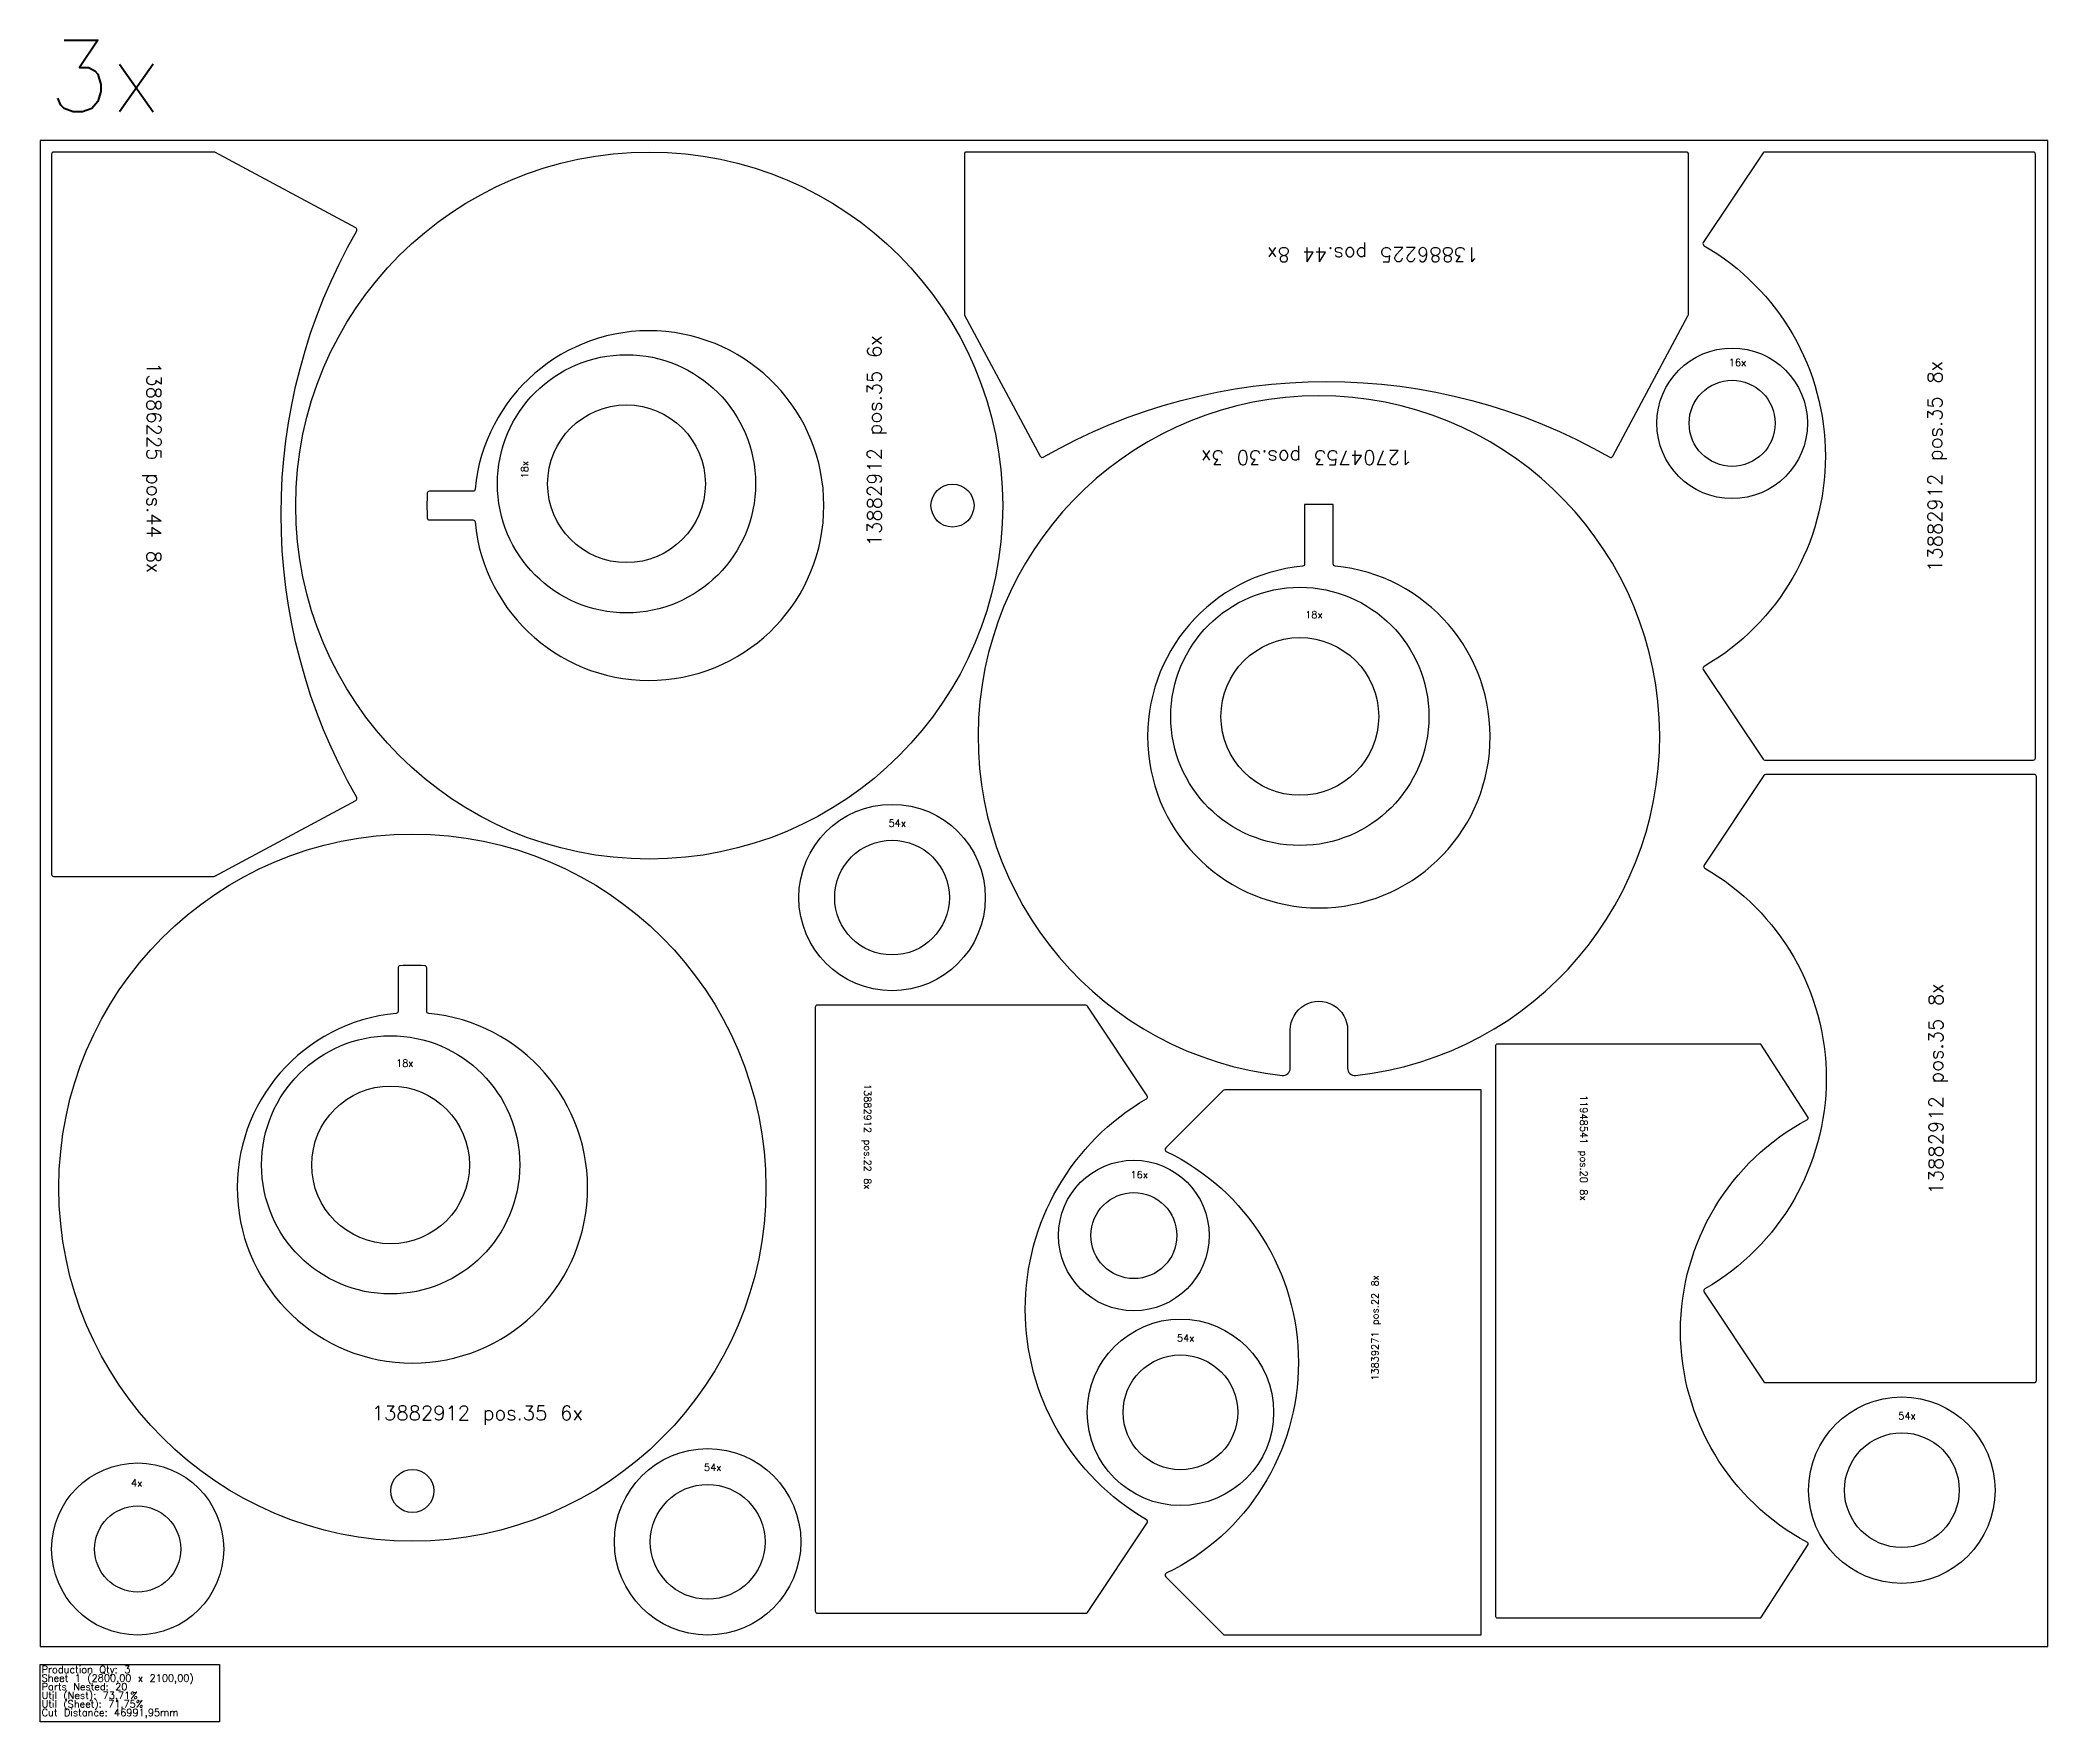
# Model space of a CAD drawing. Header units: millimetres. Extents: x 0 to 17500, y -105 to 2240.
# Drawn here: x 0 to 2800, y -105 to 2240 of the extents above; entities that cross this region are included whole.
import ezdxf

# ---------------------------------------------------------------- set-up
doc = ezdxf.new("R2010")
doc.units = ezdxf.units.MM
for name, color, linetype in [('--NestedParts--', 7, 'Continuous'), ('sheet', 24, 'Continuous'), ('Stats', 7, 'Continuous'), ('Texto', 7, 'Continuous')]:
    doc.layers.add(name, color=color, linetype=linetype)
doc.styles.get("Standard").update_dxf_attribs({"font": 'txt.shx'})

msp = doc.modelspace()

# ---------------------------------------------------------------- linework, layer by layer
at = {"layer": '--NestedParts--', "color": 7}
for points in [[(242.2, 2084), (19, 2084, 0.414214), (16, 2081), (16, 1077, 0.414214), (19, 1074), (242.2, 1074, 0.123622), (243.7, 1074.4), (440.3, 1179.7, 0.422916), (441.5, 1183.9, -0.266884), (441.5, 1974.1, 0.422916), (440.3, 1978.3), (243.7, 2083.6, 0.123622)], [(2298.9, 1857.8), (2298.9, 2081, 0.414214), (2295.9, 2084), (1291.9, 2084, 0.414214), (1288.9, 2081), (1288.9, 1857.8, 0.123622), (1289.3, 1856.3), (1394.7, 1659.7, 0.422916), (1398.8, 1658.5, -0.266884), (2189.1, 1658.5, 0.422916), (2193.2, 1659.7), (2298.6, 1856.3, 0.123622)], [(2319.5, 1362.3), (2402.8, 1237.3, 0.250765), (2405.3, 1236), (2779.7, 1236, 0.414214), (2782.7, 1239), (2782.7, 2081, 0.414214), (2779.7, 2084), (2405.3, 2084, 0.250765), (2402.8, 2082.7), (2319.5, 1957.7, 0.432921), (2320.5, 1953.4, -0.576712), (2320.5, 1366.6, 0.432921)], [(603.5, 1611), (542.9, 1611, 0.398078), (539.9, 1608.2, 0.027709), (539.9, 1573.8, 0.398078), (542.9, 1571), (603.5, 1571, -0.387157), (606.5, 1568.3, 21.431601), (606.5, 1613.7, -0.387157)], [(1732.3, 796.4, 0.446132), (1743.4, 806.3), (1743.4, 859.7, -1.000001), (1823.4, 859.7), (1823.4, 806.3, 0.446132), (1834.5, 796.4, 18.54608)], [(1803.4, 1509.6), (1803.4, 1592.7), (1763.4, 1592.7), (1763.4, 1509.6, -0.386601), (1760.7, 1506.6, 20.99585), (1806.1, 1506.6, -0.386601)], [(2320.7, 494.3), (2404.1, 369.3, 0.250765), (2406.6, 368), (2781, 368, 0.414214), (2784, 371), (2784, 1213, 0.414214), (2781, 1216), (2406.6, 1216, 0.250765), (2404.1, 1214.7), (2320.7, 1089.7, 0.432921), (2321.7, 1085.4, -0.576712), (2321.7, 498.6, 0.432921)], [(539.1, 885.8), (539.1, 946.4, 0.398078), (536.3, 949.4, 0.027709), (502, 949.4, 0.398078), (499.1, 946.4), (499.1, 885.8, -0.387157), (496.4, 882.9, 21.431601), (541.9, 882.9, -0.387157)], [(1083.9, 894.4, 0.414214), (1080.9, 891.4), (1080.9, 49.4, 0.414214), (1083.9, 46.4), (1458.3, 46.4, 0.250765), (1460.8, 47.7), (1544.1, 172.7, 0.432921), (1543.1, 176.9, -0.576712), (1543.1, 763.8, 0.432921), (1544.1, 768), (1460.8, 893, 0.250765), (1458.3, 894.4)], [(2399.8, 840.1), (2031.8, 840.1, 0.414214), (2029.8, 838.1), (2029.8, 42.1, 0.414214), (2031.8, 40.1), (2399.8, 40.1), (2465.6, 142.4, 0.438615), (2464.8, 145.2, -0.600588), (2464.8, 734.9, 0.438615), (2465.6, 737.8)], [(1569.8, 695.3, 0.51562), (1570.6, 690.4, -0.626159), (1570.6, 102.1, 0.51562), (1569.8, 97.3), (1649.9, 17.2, 0.198912), (1652, 16.3), (2009.8, 16.3), (2009.8, 776.3), (1652, 776.3, 0.198912), (1649.9, 775.4)]]:
    msp.add_lwpolyline(points, format="xyb", close=True, dxfattribs=at)
for centre, radius in [((849.4, 1591), 493), ((817.7, 1621.4), 180), ((2359.7, 1705.7), 105), ((2359.7, 1705.7), 60), ((817.7, 1621.4), 110), ((1272.4, 1591), 30), ((1756.8, 1297), 180), ((1756.8, 1297), 110), ((1188.1, 1044.4), 130), ((519.1, 639.9), 493), ((1188.1, 1044.4), 80), ((488.8, 671.6), 180), ((488.8, 671.6), 110), ((1525.3, 573.1), 105), ((1525.3, 573.1), 60), ((1590.3, 326.6), 130), ((1590.3, 326.6), 80), ((2596.4, 218), 130), ((2596.4, 218), 80), ((136, 136), 120), ((930.9, 146), 130), ((519.1, 216.9), 30), ((930.9, 146), 80), ((136, 136), 60)]:
    msp.add_circle(centre, radius, dxfattribs=at)
at = {"layer": 'sheet', "color": 7}
msp.add_lwpolyline([(0, 0), (2800, 0), (2800, 2100), (0, 2100)], close=True, dxfattribs=at)
at = {"layer": 'Stats', "color": 151}
msp.add_lwpolyline([(0, -25), (250, -25), (250, -105), (0, -105), (0, -25)], close=True, dxfattribs=at)

# ---------------------------------------------------------------- texts
at = {"insert": (11.9, 2240), "char_height": 100, "attachment_point": 1}
msp.add_mtext_dynamic_manual_height_columns('3x', width=785.523, gutter_width=1, heights=[0], dxfattribs=at)
at = {"layer": 'Stats', "color": 60}
for s, p in [('Production Qty: 3', (2, -37)), ('Sheet 1 (2800,00 x 2100,00)', (2, -49)), ('Parts Nested: 20', (2, -61)), ('Util (Nest): 73,71%', (2, -73)), ('Util (Sheet): 71,75%', (2, -85)), ('Cut Distance: 46991,95mm', (2, -97))]:
    msp.add_text(s, height=10, dxfattribs=at).set_placement(p)
at = {"layer": 'Texto', "color": 3, "attachment_point": 1}
for s, insert, char_height, width, rotation in [('13886225 pos.44 8x', (2005.9, 1931.1), 20, 464.106, 180), ('13882912 pos.35 6x', (1153.6, 1534.2), 20, 464.106, 90), ('13886225 pos.44 8x', (168.9, 1791), 20, 464.106, 270), ('13882912 pos.35 8x', (2632.6, 1498.4), 20, 464.106, 90), ('18x ', (670.8, 1628.9), 10, 20.786, 90), ('12704753 pos.30 3x', (1913.8, 1647.6), 20, 431.076, 180), ('13882912 pos.35 8x', (2633.8, 630.4), 20, 464.106, 90), ('13882912 pos.22 8x', (1159, 784.5), 10, 464.106, 270), ('11948541 pos.20 8x', (2157.8, 769), 10, 310.187, 270), ('\\A1;13839271 pos.22 8x', (1856.6, 370.7), 10, 335.575, 90)]:
    msp.add_mtext(s, dxfattribs=dict(at, insert=insert, char_height=char_height, width=width, rotation=rotation))
for s, insert, char_height, width in [('16x ', (2355, 1795.5), 10, 20.786), ('18x ', (1764.3, 1443.9), 10, 20.786), ('54x ', (1183.1, 1153.2), 10, 20.786), ('18x ', (496.3, 818.5), 10, 20.786), ('16x ', (1520.6, 662.9), 10, 20.786), ('54x ', (1585.4, 435.3), 10, 20.786), ('13882912 pos.35 6x', (462.4, 335.7), 20, 464.106), ('54x ', (2591.5, 326.7), 10, 20.786), ('54x ', (925.9, 254.8), 10, 20.786), ('4x ', (126.8, 233.2), 10, 20.786)]:
    msp.add_mtext(s, dxfattribs=dict(at, insert=insert, char_height=char_height, width=width))

doc.saveas('drawing.dxf')
